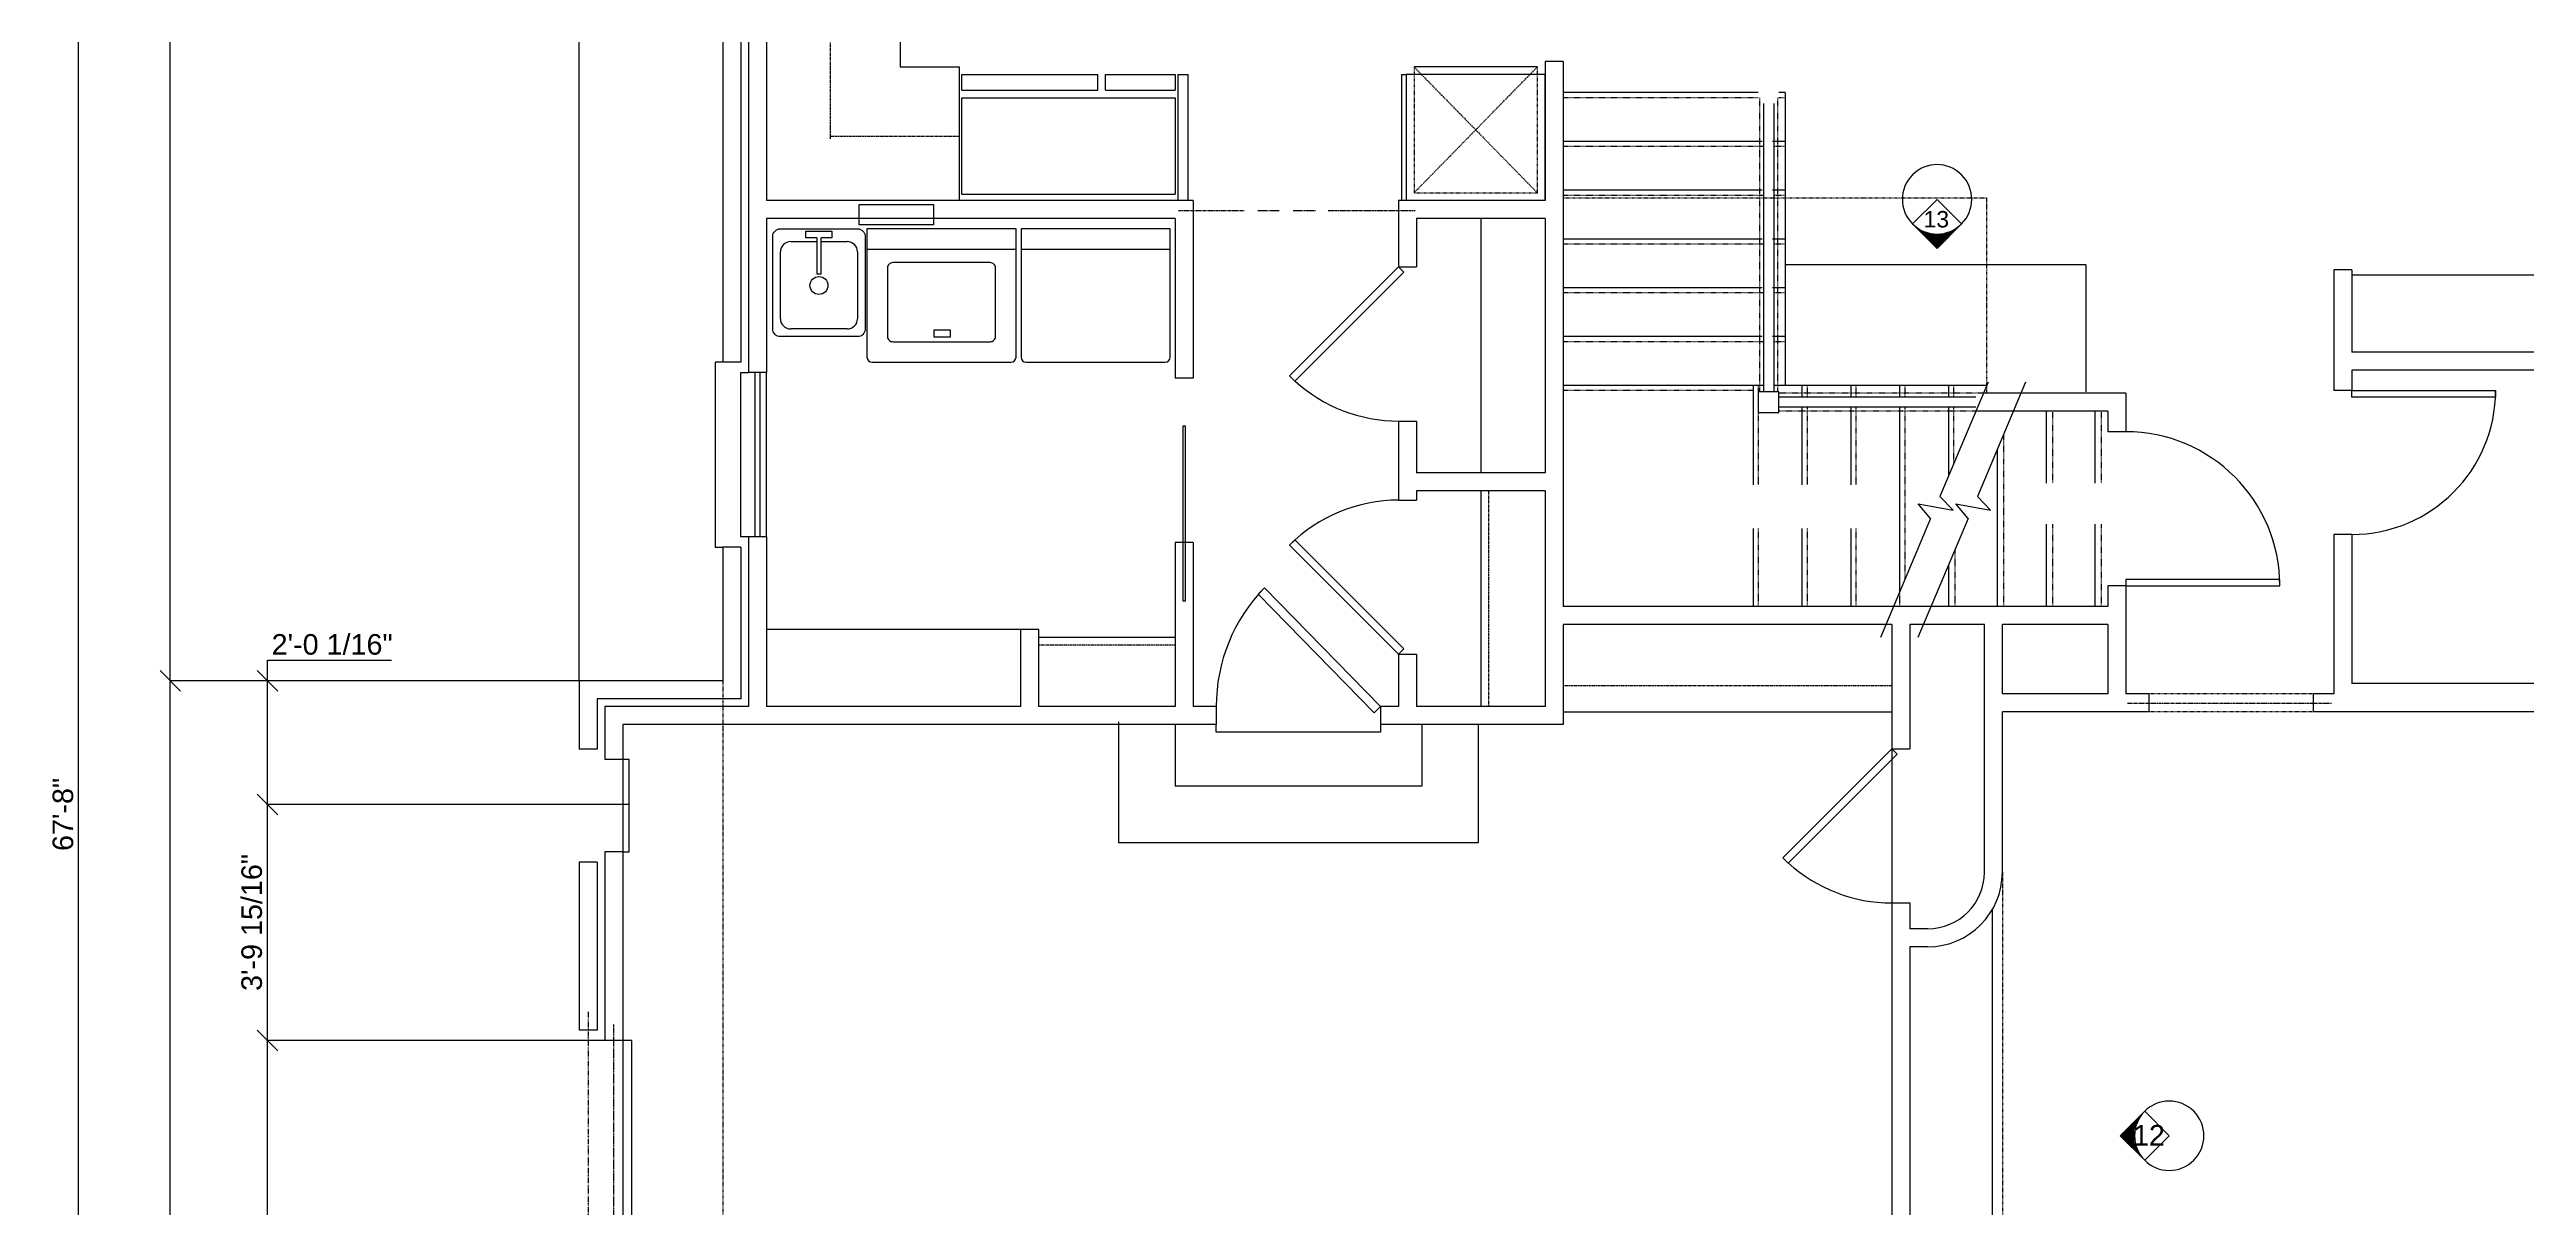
# Model space of a CAD drawing. Header units: inches. Extents: x 13 to 1535, y 73 to 1048.
# Drawn here: x 617.6 to 1099.6, y 506.1 to 731.5 of the extents above; entities that cross this region are included whole.
import ezdxf
from ezdxf.enums import TextEntityAlignment as Align

# ---------------------------------------------------------------- set-up
doc = ezdxf.new("R2010")
doc.units = ezdxf.units.IN
doc.header["$MEASUREMENT"] = 0
for name, pattern in [('BEAM', [1.2, 0.6, -0.1, 0.15, -0.1, 0.15, -0.1]), ('CABLIN', [0.35, 0.25, -0.1]), ('HDR', [0.36, 0.1, -0.075, 0.11, -0.075]), ('TDOTDASH', [0.32, 0.2, -0.04, 0.04, -0.04]), ('THREEDOT', [1.75, 1, -0.15, 0.05, -0.15, 0.05, -0.15, 0.05, -0.15]), ('TINYDASH', [0.06, 0.03, -0.03])]:
    doc.linetypes.add(name, pattern=pattern)
for name, color, linetype in [('AR APPL SPEC', 14, 'Continuous'), ('AR APPLIANCE', 1, 'Continuous'), ('AR BRICK WALL', 2, 'Continuous'), ('AR D CABINET', 3, 'CABLIN'), ('AR DOOR', 2, 'Continuous'), ('AR GLAZING', 2, 'Continuous'), ('AR HEADER', 3, 'HDR'), ('AR S CABINET', 6, 'Continuous'), ('AR STAIR', 3, 'Continuous'), ('AR WALL', 7, 'Continuous'), ('BEAM', 7, 'BEAM'), ('DIMENSIONS', 240, 'Continuous'), ('GENERAL NOTE', 4, 'Continuous'), ('LIGHT', 3, 'Continuous'), ('MEDIUM', 6, 'Continuous'), ('MP FIXTURE', 1, 'Continuous'), ('MP FIXTURE SPEC', 14, 'Continuous'), ('ST JOIST', 3, 'THREEDOT')]:
    doc.layers.add(name, color=color, linetype=linetype)
doc.styles.add('DIMTXT', font='ARIAL.TTF', dxfattribs={"height": 4})
doc.styles.add('NOTES', font='ARIAL.TTF', dxfattribs={"height": 4})
doc.dimstyles.new('Arch', dxfattribs={"dimtxt": 0.1875, "dimasz": 4, "dimexe": 0.179993, "dimexo": 0.0625, "dimgap": 1, "dimtad": 1, "dimtoh": 1, "dimdec": 4, "dimzin": 0, "dimdsep": 46, "dimlunit": 4, "dimtxsty": 'DIMTXT', "dimblk1": 'OBLIQUE', "dimblk2": 'OBLIQUE', "dimsah": 1, "dimcen": 0.089996, "dimdle": 3, "dimadec": 0, "dimazin": 0, "dimtfac": 1, "dimtdec": 4, "dimtofl": 0, "dimtmove": 0, "dimatfit": 3, "dimldrblk": 'OBLIQUE', "dimfxl": 1, "dimfrac": 2, "dimtolj": 1, "dimtzin": 0, "dimarcsym": 0})

# ---------------------------------------------------------------- blocks, each defined once
blk = doc.blocks.new('*X16')
at = {"color": 0}
for p, q in [((770.41, 743.5), (770.41, 743.5)), ((770.66, 743.25), (770.69, 743.25)), ((770.91, 743), (771, 743)), ((771.16, 742.75), (771.35, 742.75)), ((771.41, 742.5), (771.76, 742.5)), ((778.4, 742.5), (778.75, 742.5)), ((778.81, 742.75), (779, 742.75)), ((779.16, 743), (779.25, 743)), ((779.47, 743.25), (779.5, 743.25)), ((779.75, 743.5), (779.75, 743.5)), ((771.66, 742.25), (772.25, 742.25)), ((771.91, 742), (772.87, 742)), ((772.16, 741.75), (773.79, 741.75)), ((772.41, 741.5), (777.75, 741.5)), ((772.66, 741.25), (777.5, 741.25)), ((772.91, 741), (777.25, 741)), ((773.16, 740.75), (777, 740.75)), ((773.41, 740.5), (776.75, 740.5)), ((773.66, 740.25), (776.5, 740.25)), ((773.91, 740), (776.25, 740)), ((774.16, 739.75), (776, 739.75)), ((774.41, 739.5), (775.75, 739.5)), ((774.66, 739.25), (775.5, 739.25)), ((774.91, 739), (775.25, 739)), ((776.36, 741.75), (778, 741.75)), ((777.29, 742), (778.25, 742)), ((777.91, 742.25), (778.5, 742.25))]:
    blk.add_line(p, q, dxfattribs=at)
blk = doc.blocks.new('*X14')
at = {"color": 0}
for p, q in [((774.16, 757), (776, 757)), ((774.41, 757.25), (775.75, 757.25)), ((774.66, 757.5), (775.5, 757.5)), ((774.91, 757.75), (775.25, 757.75)), ((770.41, 753.25), (770.41, 753.25)), ((770.66, 753.5), (770.68, 753.5)), ((770.91, 753.75), (770.99, 753.75)), ((771.16, 754), (771.35, 754)), ((771.41, 754.25), (771.75, 754.25)), ((771.66, 754.5), (772.24, 754.5)), ((771.91, 754.75), (772.86, 754.75)), ((772.16, 755), (773.78, 755)), ((772.41, 755.25), (777.75, 755.25)), ((772.66, 755.5), (777.5, 755.5)), ((772.91, 755.75), (777.25, 755.75)), ((773.16, 756), (777, 756)), ((773.41, 756.25), (776.75, 756.25)), ((773.66, 756.5), (776.5, 756.5)), ((773.91, 756.75), (776.25, 756.75)), ((776.38, 755), (778, 755)), ((777.3, 754.75), (778.25, 754.75)), ((777.92, 754.5), (778.5, 754.5)), ((778.41, 754.25), (778.75, 754.25)), ((778.81, 754), (779, 754)), ((779.16, 753.75), (779.25, 753.75)), ((779.47, 753.5), (779.5, 753.5)), ((779.75, 753.25), (779.75, 753.25))]:
    blk.add_line(p, q, dxfattribs=at)
blk = doc.blocks.new('OVENS 04')
at = {"layer": 'AR APPLIANCE'}
for p, q in [((-27, 0), (-27, -24.5)), ((0, -24.5), (0, 0)), ((-27, -24.5), (0, -24.5)), ((-25.5, -26), (-1.5, -26))]:
    blk.add_line(p, q, dxfattribs=at)
at = {"layer": 'AR APPLIANCE', "linetype": 'HDR'}
for p, q in [((-1.5, -1.5), (-25.5, -1.5)), ((-25.5, -1.5), (-25.5, -26)), ((-1.5, -26), (-1.5, -1.5))]:
    blk.add_line(p, q, dxfattribs=at)
at = {"layer": 'AR APPLIANCE', "linetype": 'TDOTDASH'}
for p, q in [((-1.5, -1.5), (-25.5, -26)), ((-1.5, -26), (-25.5, -1.5))]:
    blk.add_line(p, q, dxfattribs=at)
at = {"layer": 'AR APPL SPEC', "flags": 9}
for tag, p in [('MFR', (-14.03, -4.87)), ('DESCRIPTION', (-14.03, -5.81)), ('COLOR', (-14.03, -6.76))]:
    blk.add_attdef(tag, text='', height=0.75, dxfattribs=at).set_placement(p, align=Align.CENTER)
blk = doc.blocks.new('DOOR 01-45')
for p, q in [((0, 0), (0.034, 0.034)), ((0, 0), (0.707, -0.707)), ((0.034, 0.034), (0.741, -0.673)), ((0.741, -0.673), (0.707, -0.707))]:
    blk.add_line(p, q)
blk.add_arc((0, 0), 1, 317.7863, 360)
blk = doc.blocks.new('REFRIDGERATOR 06')
at = {"layer": 'AR APPLIANCE'}
for p, q in [((-20.75, 21.5), (-20.75, 24.5)), ((-20.75, 24.5), (5.7, 24.5)), ((5.7, 21.5), (5.7, 24.5)), ((7.2, 21.5), (7.2, 24.5)), ((7.2, 24.5), (20.75, 24.5)), ((20.75, 24.5), (20.75, 21.5)), ((-20.75, 21.5), (5.7, 21.5)), ((-20.75, 1.25), (-20.75, 20)), ((-20.75, 20), (20.75, 20)), ((7.2, 21.5), (20.75, 21.5)), ((20.75, 20), (20.75, 1.25)), ((-20.75, 1.25), (20.75, 1.25))]:
    blk.add_line(p, q, dxfattribs=at)
at = {"layer": 'MP FIXTURE SPEC', "flags": 9}
for tag, p in [('DESCRIPTION', (0, 5.21)), ('COLOR', (0, 4.27)), ('MFR', (0, 6.16))]:
    blk.add_attdef(tag, text='', height=0.75, dxfattribs=at).set_placement(p, align=Align.CENTER)
blk = doc.blocks.new('WASHER-DRYER 01')
at = {"layer": 'AR APPLIANCE'}
for p, q in [((-0.5, -1.5), (-29.5, -1.5)), ((-29.5, -1.5), (-29.5, -26.49)), ((-0.5, -26.49), (-0.5, -1.5)), ((29.5, -1.5), (0.5, -1.5)), ((0.5, -1.5), (0.5, -26.49)), ((29.5, -26.49), (29.5, -1.5)), ((-29.5, -5.49), (-0.5, -5.49)), ((0.5, -5.49), (29.5, -5.49)), ((-13.23, -21.22), (-16.48, -21.22)), ((-16.48, -21.22), (-16.48, -22.51)), ((-16.48, -22.51), (-13.23, -22.51)), ((-13.23, -22.51), (-13.23, -21.22)), ((-28.5, -27.49), (-1.5, -27.49)), ((1.5, -27.49), (28.5, -27.49))]:
    blk.add_line(p, q, dxfattribs=at)
blk.add_lwpolyline([(-5.5, -8.09), (-24.5, -8.09, 0.414214), (-25.5, -9.09), (-25.5, -22.49, 0.414214), (-24.5, -23.49), (-5.5, -23.49, 0.414214), (-4.5, -22.49), (-4.5, -9.09, 0.414214)], format="xyb", close=True, dxfattribs=at)
for centre, start, end in [((-28.5, -26.49), 180, 270), ((-1.5, -26.49), 270, 0), ((1.5, -26.49), 180, 270), ((28.5, -26.49), 270, 0)]:
    blk.add_arc(centre, 1, start, end, dxfattribs=at)
at = {"layer": 'AR APPL SPEC', "flags": 9}
for tag, p in [('MFR', (-14.69, -14.3)), ('DESCRIPTION', (-14.69, -15.24)), ('COLOR', (-14.69, -16.19))]:
    blk.add_attdef(tag, text='', height=0.75, dxfattribs=at).set_placement(p, align=Align.CENTER)
blk = doc.blocks.new('LAUNDRY SINK 02')
at = {"layer": 'MP FIXTURE'}
for p, q in [((-5.5, -4), (-0.41, -4)), ((-2.55, -1.97), (2.51, -1.97)), ((-2.55, -3.24), (-2.55, -1.97)), ((-0.41, -3.24), (-2.55, -3.24)), ((-0.41, -3.24), (-0.41, -10.24)), ((2.51, -3.24), (0.41, -3.24)), ((0.41, -10.24), (0.41, -3.24)), ((0.41, -4), (5.5, -4)), ((2.51, -1.97), (2.51, -3.24)), ((-7.5, -19), (-7.5, -6)), ((7.5, -6), (7.5, -19)), ((-0.41, -10.24), (0.41, -10.24)), ((5.5, -21), (-5.5, -21))]:
    blk.add_line(p, q, dxfattribs=at)
blk.add_lwpolyline([(-9, -21), (-9, -3, -0.414214), (-7.5, -1.5), (7.5, -1.5, -0.414214), (9, -3), (9, -21, -0.414214), (7.5, -22.5), (-7.5, -22.5, -0.414214)], format="xyb", close=True, dxfattribs=at)
at = {"layer": 'MP FIXTURE', "linetype": 'Continuous'}
blk.add_circle((0, -12.54, 110), 1.75, dxfattribs=at)
at = {"layer": 'MP FIXTURE'}
for centre, start, end in [((-5.5, -6), 90, 180), ((5.5, -6), 0, 90), ((-5.5, -19), 180, 270), ((5.5, -19), 270, 0)]:
    blk.add_arc(centre, 2, start, end, dxfattribs=at)
at = {"layer": 'MP FIXTURE SPEC', "flags": 9}
for tag, p in [('DESCRIPTION', (-0.02, -17.59)), ('COLOR', (-0.02, -18.53)), ('MFR', (-0.02, -16.65))]:
    blk.add_attdef(tag, text='', height=0.75, dxfattribs=at).set_placement(p, align=Align.CENTER)
blk = doc.blocks.new('_OBLIQUE')
at = {"color": 0, "linetype": 'ByBlock'}
blk.add_line((-0.5, -0.5), (0.5, 0.5), dxfattribs=at)
blk = doc.blocks.new('*D131')
at = {"layer": 'Defpoints', "color": 0}
for p in [(623.22, 988.61), (970.32, 988.61), (720.61, 176.61)]:
    blk.add_point(p, dxfattribs=at)
at = {"layer": 'DIMENSIONS', "color": 0, "lineweight": -2}
for p, q in [((970.25, 988.61), (623.04, 988.61)), ((623.22, 173.61), (623.22, 991.61)), ((720.55, 176.61), (623.04, 176.61))]:
    blk.add_line(p, q, dxfattribs=at)
at = {"layer": 'DIMENSIONS', "color": 0, "lineweight": -2, "xscale": 4, "yscale": 4, "zscale": 4}
for p, rotation in [((623.22, 988.61), 90), ((623.22, 176.61), 270)]:
    blk.add_blockref('_OBLIQUE', p, dxfattribs=dict(at, rotation=rotation))
at = {"layer": 'DIMENSIONS', "color": 0, "insert": (620.18, 582.61), "char_height": 4, "attachment_point": 5, "rotation": 90, "style": 'DIMTXT'}
blk.add_mtext('\\A1;67\'-8"', dxfattribs=at)
blk = doc.blocks.new('*D132')
at = {"layer": 'Defpoints', "color": 0}
for p in [(641.06, 608.61), (720.61, 608.61), (720.61, 176.61)]:
    blk.add_point(p, dxfattribs=at)
at = {"layer": 'DIMENSIONS', "color": 0, "lineweight": -2}
for p, q in [((720.55, 608.61), (640.88, 608.61)), ((641.06, 173.61), (641.06, 611.61)), ((720.55, 176.61), (640.88, 176.61))]:
    blk.add_line(p, q, dxfattribs=at)
at = {"layer": 'DIMENSIONS', "color": 0, "lineweight": -2, "xscale": 4, "yscale": 4, "zscale": 4}
for p, rotation in [((641.06, 608.61), 90), ((641.06, 176.61), 270)]:
    blk.add_blockref('_OBLIQUE', p, dxfattribs=dict(at, rotation=rotation))
at = {"layer": 'DIMENSIONS', "color": 0, "insert": (638.01, 392.61), "char_height": 4, "attachment_point": 5, "rotation": 90, "style": 'DIMTXT'}
blk.add_mtext("\\A1;36'", dxfattribs=at)
blk = doc.blocks.new('*D133')
at = {"layer": 'Defpoints', "color": 0}
for p in [(641.06, 872.61), (748.61, 872.61), (720.61, 608.61)]:
    blk.add_point(p, dxfattribs=at)
at = {"layer": 'DIMENSIONS', "color": 0, "lineweight": -2}
for p, q in [((748.55, 872.61), (640.88, 872.61)), ((641.06, 605.61), (641.06, 875.61)), ((720.55, 608.61), (640.88, 608.61))]:
    blk.add_line(p, q, dxfattribs=at)
at = {"layer": 'DIMENSIONS', "color": 0, "lineweight": -2, "xscale": 4, "yscale": 4, "zscale": 4}
for p, rotation in [((641.06, 872.61), 90), ((641.06, 608.61), 270)]:
    blk.add_blockref('_OBLIQUE', p, dxfattribs=dict(at, rotation=rotation))
at = {"layer": 'DIMENSIONS', "color": 0, "insert": (638.05, 740.61), "char_height": 4, "attachment_point": 5, "rotation": 90, "style": 'DIMTXT'}
blk.add_mtext("\\A1;22'", dxfattribs=at)
blk = doc.blocks.new('*D135')
at = {"layer": 'Defpoints', "color": 0}
for p in [(748.61, 1022.7), (748.61, 872.61), (720.61, 608.61)]:
    blk.add_point(p, dxfattribs=at)
at = {"layer": 'DIMENSIONS', "color": 0, "lineweight": -2}
for p, q in [((717.61, 1022.7), (751.61, 1022.7)), ((720.61, 608.67), (720.61, 1022.88)), ((748.61, 872.67), (748.61, 1022.88))]:
    blk.add_line(p, q, dxfattribs=at)
at = {"layer": 'DIMENSIONS', "color": 0, "lineweight": -2, "xscale": 4, "yscale": 4, "zscale": 4, "rotation": 180}
blk.add_blockref('_OBLIQUE', (720.61, 1022.7), dxfattribs=at)
at = {"layer": 'DIMENSIONS', "color": 0, "lineweight": -2, "xscale": 4, "yscale": 4, "zscale": 4}
blk.add_blockref('_OBLIQUE', (748.61, 1022.7), dxfattribs=at)
at = {"layer": 'DIMENSIONS', "color": 0, "insert": (734.61, 1025.71), "char_height": 4, "attachment_point": 5, "style": 'DIMTXT'}
blk.add_mtext('\\A1;2\'-4"', dxfattribs=at)
blk = doc.blocks.new('DOOR 09')
for p, q in [((0.667, 2), (-0.333, 2)), ((-0.333, 2), (-0.333, 1.5)), ((0.667, 1.5), (0.667, 2)), ((-0.333, 1.5), (0.667, 1.5))]:
    blk.add_line(p, q)
blk = doc.blocks.new('DOOR 02-45')
for p, q in [((0, 0), (0.707, 0.707)), ((0.034, -0.034), (0.741, 0.673)), ((0.741, 0.673), (0.707, 0.707)), ((0, 0), (0.034, -0.034))]:
    blk.add_line(p, q)
blk.add_arc((0, 0), 1, 0, 45)
blk = doc.blocks.new('DOOR 10')
for p, q in [((-1, 0), (-1, -1.25)), ((1, 0), (-1, 0)), ((1, -1.25), (1, 0)), ((-1, -1.25), (1, -1.25))]:
    blk.add_line(p, q)
blk = doc.blocks.new('*D137')
at = {"layer": 'Defpoints', "color": 0}
for p in [(659.99, 538.61), (725.61, 538.61), (725.61, 442.61)]:
    blk.add_point(p, dxfattribs=at)
at = {"layer": 'DIMENSIONS', "color": 0, "lineweight": -2}
for p, q in [((659.99, 439.61), (659.99, 541.61)), ((725.55, 538.61), (659.81, 538.61)), ((725.55, 442.61), (659.81, 442.61))]:
    blk.add_line(p, q, dxfattribs=at)
at = {"layer": 'DIMENSIONS', "color": 0, "lineweight": -2, "xscale": 4, "yscale": 4, "zscale": 4}
for p, rotation in [((659.99, 538.61), 90), ((659.99, 442.61), 270)]:
    blk.add_blockref('_OBLIQUE', p, dxfattribs=dict(at, rotation=rotation))
at = {"layer": 'DIMENSIONS', "color": 0, "insert": (656.95, 490.61), "char_height": 4, "attachment_point": 5, "rotation": 90, "style": 'DIMTXT'}
blk.add_mtext("\\A1;8'", dxfattribs=at)
blk = doc.blocks.new('*D138')
at = {"layer": 'Defpoints', "color": 0}
for p in [(659.99, 584.54), (730.36, 584.54), (725.61, 538.61)]:
    blk.add_point(p, dxfattribs=at)
at = {"layer": 'DIMENSIONS', "color": 0, "lineweight": -2}
for p, q in [((730.3, 584.54), (659.81, 584.54)), ((659.99, 535.61), (659.99, 587.54)), ((725.55, 538.61), (659.81, 538.61))]:
    blk.add_line(p, q, dxfattribs=at)
at = {"layer": 'DIMENSIONS', "color": 0, "lineweight": -2, "xscale": 4, "yscale": 4, "zscale": 4}
for p, rotation in [((659.99, 584.54), 90), ((659.99, 538.61), 270)]:
    blk.add_blockref('_OBLIQUE', p, dxfattribs=dict(at, rotation=rotation))
at = {"layer": 'DIMENSIONS', "color": 0, "insert": (656.92, 561.58), "char_height": 4, "attachment_point": 5, "rotation": 90, "style": 'DIMTXT'}
blk.add_mtext('\\A1;3\'-9 15/16"', dxfattribs=at)
blk = doc.blocks.new('*D139')
at = {"layer": 'Defpoints', "color": 0}
for p in [(659.99, 608.61), (717.61, 608.61), (730.36, 584.54)]:
    blk.add_point(p, dxfattribs=at)
at = {"layer": 'DIMENSIONS', "color": 0, "lineweight": -2}
for p, q in [((659.99, 608.61), (659.99, 612.61)), ((659.99, 612.61), (684.12, 612.61)), ((717.55, 608.61), (659.81, 608.61)), ((659.99, 581.54), (659.99, 608.61)), ((730.3, 584.54), (659.81, 584.54))]:
    blk.add_line(p, q, dxfattribs=at)
at = {"layer": 'DIMENSIONS', "color": 0, "lineweight": -2, "xscale": 4, "yscale": 4, "zscale": 4}
for p, rotation in [((659.99, 608.61), 90), ((659.99, 584.54), 270)]:
    blk.add_blockref('_OBLIQUE', p, dxfattribs=dict(at, rotation=rotation))
at = {"layer": 'DIMENSIONS', "color": 0, "insert": (672.56, 615.68), "char_height": 4, "attachment_point": 5, "style": 'DIMTXT'}
blk.add_mtext('\\A1;2\'-0 1/16"', dxfattribs=at)

msp = doc.modelspace()

# ---------------------------------------------------------------- linework, layer by layer
at = {"layer": 'AR APPLIANCE'}
msp.add_lwpolyline([(775.12145, 701.36078), (789.62145, 701.36078), (789.62145, 697.36078), (775.12145, 697.36078), (775.12145, 701.36078)], dxfattribs=at)
at = {"layer": 'AR BRICK WALL'}
for p, q in [((748.61381, 760.10809), (748.61381, 670.61199)), ((752.11381, 760.10809), (752.11381, 670.61199)), ((752.11381, 670.61199), (748.61381, 670.61199)), ((748.61381, 634.61199), (748.61381, 608.60809)), ((752.11381, 634.61199), (748.61381, 634.61199)), ((752.11381, 634.61199), (752.11381, 605.10809)), ((748.61381, 608.60809), (720.61381, 608.60809)), ((720.61381, 608.60809), (720.61381, 595.29921)), ((752.11381, 605.10809), (724.11381, 605.10809)), ((724.11381, 605.10809), (724.11381, 595.29921)), ((724.11381, 595.29921), (720.61381, 595.29921)), ((724.11381, 573.29921), (720.61381, 573.29921)), ((720.61381, 573.29921), (720.61381, 540.61269)), ((724.11381, 573.29921), (724.11381, 540.61269)), ((724.11381, 540.61269), (720.61381, 540.61269))]:
    msp.add_line(p, q, dxfattribs=at)
at = {"layer": 'AR D CABINET'}
for p, q in [((769.50813, 755.64328), (769.50813, 714.14328)), ((769.61381, 714.60809), (794.61381, 714.60809)), ((897.61381, 645.60809), (897.61381, 603.60809)), ((810.11381, 615.60809), (836.61381, 615.60809)), ((976.11381, 607.60809), (912.11381, 607.60809))]:
    msp.add_line(p, q, dxfattribs=at)
at = {"layer": 'AR DOOR'}
for p, q in [((844.61381, 598.60809), (844.61381, 600.10809)), ((876.61381, 598.60809), (844.61381, 598.60809)), ((876.61381, 600.10809), (876.61381, 598.60809))]:
    msp.add_line(p, q, dxfattribs=at)
for points in [[(1065.61381, 637.10809, 0.414213562), (1093.61381, 665.10809), (1093.6138, 663.85809), (1065.6138, 663.85809), (1065.61381, 665.10809), (1093.61381, 665.10809)], [(1051.61381, 627.10809), (1051.6138, 628.35809), (1021.6138, 628.35809), (1021.61381, 627.10809), (1051.61381, 627.10809, 0.414213562), (1021.61381, 657.10809, 0.414213562)], [(853.98639, 626.7355), (852.74896, 625.49806), (875.37637, 602.37064), (876.61381, 603.60809), (853.98639, 626.7355, 0.195224384), (844.61381, 603.60809, 0.195224384)]]:
    msp.add_lwpolyline(points, format="xyb", dxfattribs=at)
msp.add_lwpolyline([(730.86381, 538.6127), (729.11381, 538.61269), (729.11381, 442.61269), (730.86381, 442.6127), (730.86381, 538.6127)], dxfattribs=at)
at = {"layer": 'AR GLAZING'}
for p, q in [((748.61381, 670.61199), (747.11381, 670.61199)), ((747.11381, 670.61199), (747.11381, 634.61199)), ((752.11381, 636.61199), (752.11381, 668.61199)), ((752.11381, 668.61199), (753.61381, 668.61199)), ((754.86381, 636.61199), (754.86381, 668.61199)), ((755.86381, 636.61199), (755.86381, 668.61199)), ((757.11381, 636.61199), (757.11381, 668.61199)), ((753.61381, 636.61199), (752.11381, 636.61199)), ((747.11381, 634.61199), (748.61381, 634.61199))]:
    msp.add_line(p, q, dxfattribs=at)
at = {"layer": 'AR HEADER'}
for p, q in [((912.11381, 702.60809), (994.57202, 702.60809)), ((994.57202, 664.60809), (994.57202, 702.60809)), ((748.61381, 608.60809), (748.61381, 440.10809)), ((1058.11381, 606.10809), (1026.11381, 606.10809)), ((1058.11381, 602.60809), (1026.11381, 602.60809)), ((997.61381, 571.35809), (997.61381, 464.35809))]:
    msp.add_line(p, q, dxfattribs=at)
at = {"layer": 'AR S CABINET'}
for p, q in [((783.11381, 838.10809), (783.11381, 728.10809)), ((783.11381, 728.10809), (794.61381, 728.10809)), ((794.61381, 728.10809), (794.61381, 702.10809)), ((837.11381, 726.60809), (837.11381, 702.10809)), ((837.11381, 726.60809), (839.11381, 726.60809)), ((839.11381, 726.60809), (839.11381, 702.10809)), ((880.67057, 726.60809), (881.61381, 726.60809)), ((880.67057, 726.60809), (880.67057, 702.10809)), ((881.61381, 726.60809), (881.61381, 702.10809)), ((896.11381, 698.60809), (896.11381, 649.10809)), ((1013.86381, 689.60809), (955.36381, 689.60809)), ((1013.86381, 689.60809), (1013.86381, 664.85809)), ((1128.11381, 687.60809), (1065.61381, 687.60809)), ((896.11381, 645.60809), (896.11381, 603.60809)), ((806.61381, 618.60809), (757.11381, 618.60809)), ((810.11381, 617.10809), (836.61381, 617.10809)), ((912.11381, 602.60809), (976.11381, 602.60809))]:
    msp.add_line(p, q, dxfattribs=at)
at = {"layer": 'AR STAIR'}
for p, q in [((950.11381, 723.10809), (912.11381, 723.10809)), ((955.36381, 723.10809), (954.11381, 723.10809)), ((951.11381, 721.00294), (951.11381, 664.85809)), ((953.11381, 721.00294), (953.11381, 664.85809)), ((950.86381, 713.60809), (912.11381, 713.60809)), ((955.36381, 713.60809), (952.86381, 713.60809)), ((950.86381, 704.10809), (912.11381, 704.10809)), ((955.36381, 704.10809), (952.86381, 704.10809)), ((950.86381, 694.60809), (912.11381, 694.60809)), ((955.36381, 694.60809), (952.86381, 694.60809)), ((950.86381, 685.10809), (912.11381, 685.10809)), ((955.36381, 685.10809), (952.86381, 685.10809)), ((950.86381, 675.60809), (912.11381, 675.60809)), ((955.36381, 675.60809), (952.86381, 675.60809)), ((951.11381, 666.10809), (912.11381, 666.10809)), ((949.11381, 666.10809), (949.11381, 646.76565)), ((955.36381, 666.10809), (953.11381, 666.10809)), ((958.61381, 666.10809), (958.61381, 663.85809)), ((968.11381, 666.10809), (968.11381, 663.85809)), ((977.61381, 666.10809), (977.61381, 663.85809)), ((994.84632, 666.75854), (985.45601, 644.4914)), ((987.11381, 666.10809), (987.11381, 663.85809)), ((1002.13801, 666.75854), (992.7477, 644.4914)), ((992.46687, 663.85809), (954.11381, 663.85809)), ((992.46687, 661.85809), (954.11381, 661.85809)), ((958.61381, 661.85809), (958.61381, 646.76565)), ((968.11381, 661.85809), (968.11381, 646.76565)), ((977.61381, 661.85809), (977.61381, 625.89527)), ((987.11381, 661.85809), (987.11381, 648.42251)), ((1006.11381, 661.10809), (1006.11381, 647.07552)), ((1015.61381, 661.10809), (1015.61381, 647.07552)), ((996.61381, 653.65906), (996.61381, 623.10809)), ((983.65865, 640.22933), (981.25091, 643.08598)), ((981.25091, 643.08598), (988.01421, 641.80778)), ((988.01421, 641.80778), (985.45601, 644.4914)), ((990.95034, 640.22933), (988.5426, 643.08598)), ((988.5426, 643.08598), (995.3059, 641.80778)), ((995.3059, 641.80778), (992.7477, 644.4914)), ((949.11381, 638.28304), (949.11381, 623.10809)), ((958.61381, 638.28304), (958.61381, 623.10809)), ((968.11381, 638.28304), (968.11381, 623.10809)), ((983.65865, 640.22933), (973.88252, 617.0473)), ((990.95034, 640.22933), (981.1742, 617.0473)), ((1006.11381, 639.09644), (1006.11381, 623.10809)), ((1015.61381, 639.09644), (1015.61381, 623.10809)), ((987.11381, 631.13182), (987.11381, 623.10809)), ((825.61381, 600.60809), (825.61381, 577.10809)), ((836.61381, 600.10809), (836.61381, 588.10809)), ((884.61381, 600.10809), (884.61381, 588.10809)), ((895.61381, 600.10809), (895.61381, 577.10809)), ((884.61381, 588.10809), (836.61381, 588.10809)), ((895.61381, 577.10809), (825.61381, 577.10809))]:
    msp.add_line(p, q, dxfattribs=at)
at = {"layer": 'AR STAIR', "color": 6}
for p in [(955.36381, 723.10809), (994.57202, 666.10809)]:
    msp.add_line(p, (955.36381, 666.10809), dxfattribs=at)
at = {"layer": 'AR STAIR', "linetype": 'TINYDASH'}
for p, q in [((950.11381, 722.10809), (912.11381, 722.10809)), ((955.36381, 722.10809), (954.11381, 722.10809)), ((951.11381, 712.60809), (912.11381, 712.60809)), ((955.36381, 712.60809), (953.11381, 712.60809)), ((951.11381, 703.10809), (912.11381, 703.10809)), ((955.36381, 703.10809), (953.11381, 703.10809)), ((951.11381, 693.60809), (912.11381, 693.60809)), ((955.36381, 693.60809), (953.11381, 693.60809)), ((951.11381, 684.10809), (912.11381, 684.10809)), ((955.36381, 684.10809), (953.11381, 684.10809)), ((951.11381, 674.60809), (912.11381, 674.60809)), ((955.36381, 674.60809), (953.11381, 674.60809)), ((950.11381, 666.10809), (950.11381, 664.85809)), ((959.61381, 666.10809), (959.61381, 663.85809)), ((969.11381, 666.10809), (969.11381, 663.85809)), ((978.61381, 666.10809), (978.61381, 663.85809)), ((988.11381, 666.10809), (988.11381, 663.85809)), ((949.11381, 665.10809), (912.11381, 665.10809)), ((950.11381, 660.85809), (950.11381, 646.76565)), ((959.61381, 661.85809), (959.61381, 646.76565)), ((969.11381, 661.85809), (969.11381, 646.76565)), ((978.61381, 661.85809), (978.61381, 628.26656)), ((988.11381, 661.85809), (988.11381, 650.7938)), ((1007.36381, 661.10809), (1007.36381, 647.07552)), ((1016.86381, 661.10809), (1016.86381, 647.07552)), ((997.86381, 656.62317), (997.86381, 623.10809)), ((950.11381, 638.28304), (950.11381, 623.10809)), ((959.61381, 638.28304), (959.61381, 623.10809)), ((969.11381, 638.28304), (969.11381, 623.10809)), ((1007.36381, 639.09644), (1007.36381, 623.10809)), ((1016.86381, 639.09644), (1016.86381, 623.10809)), ((988.36381, 634.09593), (988.36381, 623.10809)), ((977.61381, 625.89527), (977.61381, 623.10809))]:
    msp.add_line(p, q, dxfattribs=at)
at = {"layer": 'AR STAIR'}
msp.add_lwpolyline([(950.11381, 660.85809), (954.11381, 660.85809), (954.11381, 664.85809), (950.11381, 664.85809)], close=True, dxfattribs=at)
at = {"layer": 'AR WALL'}
for p, q in [((753.61381, 762.10809), (753.61381, 668.61199)), ((757.11381, 762.10809), (757.11381, 702.10809)), ((908.61381, 729.13466), (908.61381, 702.10809)), ((912.11381, 729.13466), (908.61381, 729.13466)), ((912.11381, 729.13466), (912.11381, 623.10809)), ((840.11381, 702.10809), (757.11381, 702.10809)), ((840.11381, 702.10809), (840.11381, 667.5365)), ((908.61381, 702.10809), (880.11381, 702.10809)), ((880.11381, 702.10809), (880.11381, 689.17873)), ((757.11381, 698.60809), (757.11381, 668.61199)), ((836.61381, 698.60809), (757.11381, 698.60809)), ((836.61381, 698.60809), (836.61381, 667.5365)), ((883.61381, 698.60809), (883.61381, 689.17873)), ((908.61381, 698.60809), (883.61381, 698.60809)), ((908.61381, 698.60809), (908.61381, 649.10809)), ((880.11381, 689.17873), (883.61381, 689.17873)), ((1062.11381, 688.60809), (1062.11381, 665.10809)), ((1065.61381, 688.60809), (1062.11381, 688.60809)), ((1065.61381, 688.60809), (1065.61381, 672.60809)), ((1128.11381, 672.60809), (1065.61381, 672.60809)), ((757.11381, 668.61199), (753.61381, 668.61199)), ((840.11381, 667.5365), (836.61381, 667.5365)), ((1149.50235, 669.10809), (1065.61381, 669.10809)), ((1065.61381, 669.10809), (1065.61381, 665.10809)), ((1018.11381, 661.10809), (992.46346, 661.10809)), ((1021.61381, 664.60809), (993.30688, 664.60809)), ((1018.11381, 661.10809), (1018.11381, 657.10809)), ((1021.61381, 664.60809), (1021.61381, 657.10809)), ((1065.61381, 665.10809), (1062.11381, 665.10809)), ((880.11381, 659.17873), (880.11381, 643.80353)), ((880.11381, 659.17873), (883.61381, 659.17873)), ((883.61381, 659.17873), (883.61381, 649.10809)), ((1021.61381, 657.10809), (1018.11381, 657.10809)), ((908.61381, 649.10809), (883.61381, 649.10809)), ((880.11381, 643.80353), (883.61381, 643.80353)), ((908.61381, 645.60809), (883.61381, 645.60809)), ((883.61381, 645.60809), (883.61381, 643.80353)), ((908.61381, 645.60809), (908.61381, 603.60809)), ((753.61381, 636.61199), (753.61381, 603.60809)), ((757.11381, 636.61199), (753.61381, 636.61199)), ((757.11381, 636.61199), (757.11381, 603.60809)), ((1062.11381, 637.10809), (1062.11381, 606.10809)), ((1065.61381, 637.10809), (1062.11381, 637.10809)), ((1065.61381, 637.10809), (1065.61381, 608.10809)), ((836.61381, 635.5365), (836.61381, 603.60809)), ((840.11381, 635.5365), (836.61381, 635.5365)), ((840.11381, 635.5365), (840.11381, 603.60809)), ((1018.11381, 627.10809), (1018.11381, 623.10809)), ((1021.61381, 627.10809), (1018.11381, 627.10809)), ((1021.61381, 627.10809), (1021.61381, 606.10809)), ((1018.11381, 623.10809), (912.11381, 623.10809)), ((806.61381, 603.60809), (806.61381, 618.60809)), ((810.11381, 618.60809), (806.61381, 618.60809)), ((810.11381, 603.60809), (810.11381, 618.60809)), ((976.11381, 619.60809), (912.11381, 619.60809)), ((912.11381, 619.60809), (912.11381, 600.10809)), ((976.11381, 619.60809), (976.11381, 595.37543)), ((994.11381, 619.60809), (979.61381, 619.60809)), ((979.61381, 619.60809), (979.61381, 595.37543)), ((994.11381, 571.35809), (994.11381, 619.60809)), ((1018.11381, 619.60809), (997.61381, 619.60809)), ((997.61381, 606.10809), (997.61381, 619.60809)), ((1018.11381, 619.60809), (1018.11381, 606.10809)), ((880.11381, 613.80353), (880.11381, 603.60809)), ((880.11381, 613.80353), (883.61381, 613.80353)), ((883.61381, 613.80353), (883.61381, 603.60809)), ((1149.61381, 608.10809), (1065.61381, 608.10809)), ((753.61381, 603.60809), (725.61381, 603.60809)), ((725.61381, 603.60809), (725.61381, 593.29921)), ((806.61381, 603.60809), (757.11381, 603.60809)), ((836.61381, 603.60809), (810.11381, 603.60809)), ((844.61381, 603.60809), (840.11381, 603.60809)), ((844.61381, 603.60809), (844.61381, 600.10809)), ((880.11381, 603.60809), (876.61381, 603.60809)), ((876.61381, 603.60809), (876.61381, 600.10809)), ((908.61381, 603.60809), (883.61381, 603.60809)), ((1018.11381, 606.10809), (997.61381, 606.10809)), ((997.61381, 571.35809), (997.61381, 602.60809)), ((1026.11381, 602.60809), (997.61381, 602.60809)), ((1026.11381, 606.10809), (1021.61381, 606.10809)), ((1026.11381, 606.10809), (1026.11381, 602.60809)), ((1062.11381, 606.10809), (1058.11381, 606.10809)), ((1058.11381, 606.10809), (1058.11381, 602.60809)), ((1153.11381, 602.60809), (1058.11381, 602.60809)), ((729.11381, 600.10809), (729.11381, 593.29921)), ((844.61381, 600.10809), (729.11381, 600.10809)), ((912.11381, 600.10809), (876.61381, 600.10809)), ((729.11381, 593.29921), (725.61381, 593.29921)), ((976.11381, 595.37543), (979.61381, 595.37543)), ((725.61381, 575.29921), (725.61381, 538.61269)), ((729.11381, 575.29921), (725.61381, 575.29921)), ((729.11381, 575.29921), (729.11381, 538.61269)), ((976.11381, 565.37543), (976.11381, 472.58719)), ((976.11381, 565.37543), (979.61381, 565.37543)), ((979.61381, 565.37543), (979.61381, 560.35809)), ((983.11381, 560.35809), (979.61381, 560.35809)), ((983.11381, 556.85809), (979.61381, 556.85809)), ((979.61381, 556.85809), (979.61381, 478.85809)), ((729.11381, 538.61269), (725.61381, 538.61269))]:
    msp.add_line(p, q, dxfattribs=at)
at = {"layer": 'AR WALL', "color": 3, "linetype": 'TINYDASH'}
for p, q in [((950.36381, 722.10809), (950.36381, 664.85809)), ((953.86381, 722.10809), (953.86381, 664.85809)), ((993.93945, 664.60809), (954.11381, 664.60809)), ((994.57202, 661.10809), (954.11381, 661.10809))]:
    msp.add_line(p, q, dxfattribs=at)
at = {"layer": 'AR WALL'}
for radius in [14.5, 11]:
    msp.add_arc((983.11381, 571.35809), radius, 270, 0, dxfattribs=at)
at = {"layer": 'BEAM'}
for p, q in [((837.26652, 700.14028), (850.05339, 700.14028)), ((852.69531, 700.14028), (856.92237, 700.14028)), ((859.56429, 700.14028), (863.94987, 700.14028)), ((866.43327, 700.14028), (883.34153, 700.14028)), ((1021.99327, 604.25593), (1061.69884, 604.25593)), ((727.31, 541.73624), (727.31, 437.67373))]:
    msp.add_line(p, q, dxfattribs=at)
at = {"layer": 'GENERAL NOTE'}
for p, q in [((984.90261, 702.33695), (980.12964, 697.56398)), ((984.90261, 702.33695), (989.67558, 697.56398)), ((1025.31031, 524.83335), (1030.08328, 520.06038)), ((1025.31031, 515.28741), (1030.08328, 520.06038))]:
    msp.add_line(p, q, dxfattribs=at)
for points in [[(980.12964, 697.56398), (984.90261, 692.79101), (989.67558, 697.56398)], [(1025.31031, 524.83335), (1020.53734, 520.06038)], [(1020.53734, 520.06038), (1025.31031, 515.28741)]]:
    msp.add_lwpolyline(points, dxfattribs=at)
for centre, start, end in [((984.90261, 702.33695), 45, 135), ((984.90261, 702.33695), 135, 225), ((984.90261, 702.33695), 315, 45), ((984.90261, 702.33695), 225, 315), ((1030.08328, 520.06038), 45, 135), ((1030.08328, 520.06038), 135, 225), ((1030.08328, 520.06038), 225, 45)]:
    msp.add_arc(centre, 6.75, start, end, dxfattribs=at)
at = {"layer": 'LIGHT'}
msp.add_line((976.11381, 595.37543), (976.11381, 565.37543), dxfattribs=at)
at = {"layer": 'MEDIUM'}
msp.add_line((995.61381, 564.00962), (995.61381, 471.70655), dxfattribs=at)
at = {"layer": 'ST JOIST'}
msp.add_line((722.39604, 544.17644), (722.39604, 435.38846), dxfattribs=at)

# ---------------------------------------------------------------- block references
at = {"layer": 'AR APPLIANCE', "rotation": 180}
msp.add_blockref('OVENS 04', (881.61381, 702.10809), dxfattribs=at)
at = {"layer": 'AR APPLIANCE'}
for name, p in [('REFRIDGERATOR 06', (815.84463, 702.10809)), ('WASHER-DRYER 01', (806.14982, 698.10809))]:
    msp.add_blockref(name, p, dxfattribs=at)
at = {"layer": 'AR DOOR', "xscale": 30, "yscale": 30, "zscale": 30}
for name, p, rotation in [('DOOR 01-45', (880.11381, 689.17873), 270), ('DOOR 02-45', (880.11381, 613.80353), 90), ('DOOR 01-45', (976.11381, 595.37543), 270)]:
    msp.add_blockref(name, p, dxfattribs=dict(at, rotation=rotation))
at = {"layer": 'AR DOOR', "rotation": 90}
for name, p, xscale, zscale in [('DOOR 09', (840.11381, 635.5365), 34, 34), ('DOOR 10', (729.11381, 584.29921), 9, 9)]:
    msp.add_blockref(name, p, dxfattribs=dict(at, xscale=xscale, zscale=zscale))
at = {"layer": 'GENERAL NOTE'}
msp.add_blockref('*X16', (209.82329, -46.0396), dxfattribs=at)
at = {"layer": 'GENERAL NOTE', "rotation": 90}
msp.add_blockref('*X14', (1778.45984, -255.01894), dxfattribs=at)
at = {"layer": 'MP FIXTURE'}
msp.add_blockref('LAUNDRY SINK 02', (767.30689, 698.10809), dxfattribs=at)

# ---------------------------------------------------------------- texts
at = {"layer": 'GENERAL NOTE', "style": 'NOTES'}
for s, height, p in [('13', 3.2, (984.75831, 698.46442)), ('12', 4, (1026.14138, 520.18595))]:
    msp.add_text(s, height=height, dxfattribs=at).set_placement(p, align=Align.MIDDLE)

# ---------------------------------------------------------------- dimensions: what is measured, and where the dimension line sits
at = {"layer": 'DIMENSIONS'}
dim = msp.add_linear_dim(base=(748.61381, 1022.70143), p1=(720.61381, 608.60809), p2=(748.61381, 872.60809), dimstyle='Arch', dxfattribs=at)
dim.commit()
dim.dimension.update_dxf_attribs({"geometry": '*D135', "text_midpoint": (734.61381, 1025.70962)})
for base, p1, p2, picture, middle in [((623.2245, 988.6059), (720.61381, 176.60809), (970.31605, 988.6059), '*D131', (620.18221, 582.60699)), ((641.05723, 872.60809), (720.61381, 608.60809), (748.61381, 872.60809), '*D133', (638.04905, 740.60809)), ((659.994, 608.60809), (730.36381, 584.53889), (717.61381, 608.60809), '*D139', (672.5588, 615.6763)), ((641.05723, 608.60809), (720.61381, 176.60809), (720.61381, 608.60809), '*D132', (638.01358, 392.60809)), ((659.994, 584.53889), (725.61381, 538.61269), (730.36381, 584.53889), '*D138', (656.92442, 561.57579)), ((659.994, 538.61269), (725.61381, 442.61269), (725.61381, 538.61269), '*D137', (656.95171, 490.61269))]:
    dim = msp.add_linear_dim(base=base, p1=p1, p2=p2, angle=90, dimstyle='Arch', dxfattribs=at)
    dim.commit()
    dim.dimension.update_dxf_attribs({"geometry": picture, "text_midpoint": middle})

doc.saveas('drawing.dxf')
